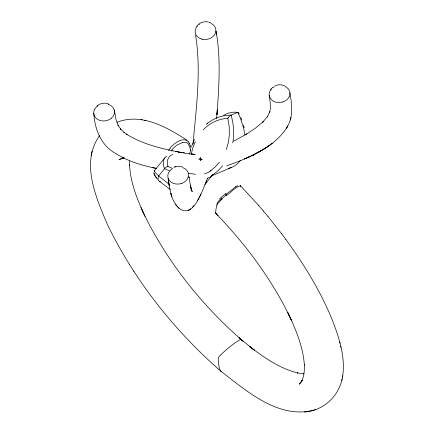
<?xml version="1.0" encoding="UTF-8"?>
<svg xmlns="http://www.w3.org/2000/svg" width="434" height="434" viewBox="0 0 434 434"><rect width="100%" height="100%" fill="white"/><g stroke="black" fill="none" stroke-linecap="round" stroke-linejoin="round"><path stroke-width="0.65" d="M129.647 161.057L129.565 165.153L129.56 164.589C130.26 181.841 136.743 198.235 143.8 213.772L141.072 207.778L145.07 216.447M216.962 114.543L217.326 109.824L216.631 118.585M216.951 114.63C218.964 87.104 220.96 59.192 216.181 31.828L216.626 34.839L216.072 31.118M193.011 144.121C196.211 108.001 201.392 71.301 195.582 35.181M342.534 377.097C345.762 357.274 339.03 337.468 331.988 319.196C320.227 290.666 303.909 264.235 285.789 239.34M99.701 135.473C80.165 162.43 96.174 197.801 107.437 224.584C134.556 280.375 173.86 330.079 220.461 370.891L220.705 371.086A6.065 2.848 -49.6 0 0 221.34 371.32L221.535 371.336M232.77 142.949C234.409 133.721 233.714 124.129 231.072 115.156C222.631 115.07 214.19 117.956 207.609 123.256M189.658 154.01L190.672 149.383M191.204 154.189L192.918 147.495L195.278 141.679M307.663 411.611C324.529 409.37 338.601 395.64 342.111 379.121M91.216 155.377L92.073 151.195M252.984 155.128L265.282 148.271L252.984 155.128C266.552 148.395 280.006 139.455 287.709 126.034C293.482 115.867 291.87 103.655 289.863 92.681A10.731 8.778 -8.8 0 0 289.456 90.945L288.61 89.35A9.559 7.823 -8.8 0 0 288.257 88.894L287.08 87.749A10.937 8.946 -8.8 0 0 285.127 86.54M341.835 380.477L342.806 375.757M216.642 205.13L216.772 204.609M290.232 119.985L290.937 117.267M217.011 203.752L217.228 203.101M191.519 146.578L194.519 139.428M226.32 149.573L228.425 142.119L229.347 134.822L229.185 126.495L227.823 118.357L228.414 117.489M178.58 207.81C194.144 220.895 203.117 187.125 207.62 178.461M205.629 183.772L206.774 180.772M217.298 202.911L219.615 199.862M94.514 109.628L94.14 110.567A10.964 8.973 -8.8 0 0 93.793 113.486M289.169 96.793L289.538 95.854A10.964 8.973 -8.8 0 0 289.885 92.936L289.869 92.713M199.651 196.765L201.007 194.193M197.633 200.258L199.049 197.844M213.072 174.251L204.891 184.472M270.328 90.484L270.566 90.115M240.306 160.542L237.843 163.472L233.942 166.368L211.38 176.02M219.392 162.218L215.014 167.155L210.121 171.099M166.922 156.066C162.446 158.475 162.576 164.562 164.578 168.604L169.287 170.801M222.647 165.81L217.418 171.365L211.515 175.634M169.537 184.618L164.383 180.533A52.585 2.257 39.1 0 1 158.627 175.916A52.585 2.257 39.1 0 1 156.311 173.66L154.141 170.985L164.817 157.862M171.967 149.486L176.741 145.157L182.546 142.558M212.432 175.2L210.105 177.137L207.078 178.32M170.095 147.875C173.991 143.529 183.213 136.14 188.454 141.842M196.727 26.23C199.298 22.66 204.034 21.027 208.287 21.944M270.762 89.295L273.122 86.979M192.338 207.343L193.922 205.542M210.995 170.394L208.624 172.287L205.249 173.589M271.505 88.981L271.114 89.404A9.629 7.877 -8.8 0 0 270.632 90.022M203.242 129.912C209.546 123.088 218.524 118.775 227.823 118.357M154.141 170.985L154.77 171.094M220.152 201.013C216.68 203.682 215.823 208.244 215.725 212.362M301.896 381.486L299.297 384.236L302.156 380.189L303.474 376.289L304.299 371.01L304.353 364.468L304.375 365.027C303.041 346.5 295.711 329.043 287.737 312.491L291.398 320.167L288.881 314.834M221.72 199.591L222.246 199.13M111.31 118.232L112.563 117.017A9.629 7.877 -8.8 0 0 113.111 116.307L113.355 115.938A10.682 8.74 -8.8 0 0 114.25 110.041L113.958 109.053M221.15 198.484L221.622 198.078M226.25 195.718C230.877 192.522 235.092 187.293 240.387 185.643L258.87 205.705M225.317 194.942L235.038 187.282M206.21 124.314L207.902 122.93M96.863 106.026C100.042 103.325 104.74 102.234 108.641 103.959M271.548 143.833L272.161 143.383L264.686 148.634L268.83 145.873L268.223 146.28M235.315 187.076L237.181 185.866L237.837 185.888M121.449 158.345L118.992 159.745L123.994 157.77M172.331 168.69L171.349 169.385A10.937 8.946 -8.8 0 0 168.305 173.345L167.801 175.417L167.958 177.495A10.937 8.946 -8.8 0 0 170.388 181.537L171.734 182.546A9.559 7.823 -8.8 0 0 172.276 182.85L174.18 183.598A10.731 8.778 -8.8 0 0 176.269 183.989L176.573 184.016A10.964 8.973 -8.8 0 0 180.105 183.81L181.249 183.533M223.559 115.303L227.899 113.247L232.673 112.281A52.585 33.89 67.1 0 1 237.723 112.346L238.689 112.607L239.08 114.061M233.541 141.251L246.881 133.894L246.344 134.231L255.393 128.193L263.27 121.601L262.673 122.182L267.756 116.269L267.236 117.039L269.872 111.706L269.606 112.666L270.387 108.657L270.187 102.272L269.21 95.371M274.5 86.16L277.451 85.037L279.8 84.755L282.127 84.983L285.073 86.019M248.791 157.113L249.29 156.896L244.483 159.018L253.51 154.878L240.501 160.694L226.694 165.88M231.072 115.156L237.718 112.346A52.585 33.89 67.1 0 1 240.745 119.155L243.588 127.992L244.966 135.077M172.83 154.482C167.898 156.012 166.048 161.936 167.991 166.45L172.336 168.305M173.828 167.242L178.222 166.255L182.801 167.025M117.017 122.279C141.462 112.585 166.9 127.249 187.043 140.22M231.772 167.394L228.295 168.419M167.291 166.618L167.991 166.45M315.914 409.495C279.968 420.682 246.843 391.153 220.461 370.891L219.127 367.251L218.302 360.99A38.778 18.223 -49.6 0 1 218.275 359.406L218.546 357.583A2.837 1.335 -49.6 0 1 218.92 356.781C225.262 350.14 232.667 344.043 240.55 339.366A2.74 1.286 -49.6 0 1 241.071 339.448L243.083 341.216C201.946 305.623 167.296 262.033 143.464 213.056M174.826 166.851L175.873 166.558M123.929 157.786L122.762 158.063L123.885 157.824M216.523 213.685L216.121 213.669M160.488 181.374L159.712 181.407L158.698 180.625A14.713 6.911 -49.6 0 1 158.041 179.199L158.302 176.41L164.578 168.604A4.08 1.915 -49.6 0 1 167.264 166.683M204.067 173.855L204.468 173.774M304.359 412.143L306.946 411.72M178.537 152.459L184.521 152.6M178.911 152.448L180.229 152.399M183.653 153.077L191.958 154.173M198.653 158.996L201.837 159.24M199.157 159.023L202.347 159.289M195.577 174.284L188.215 173.247M304.125 373.88L297.333 372.898L297.887 373.028C279.843 368.542 264.208 357.681 249.648 346.533L254.709 350.422L238.982 337.723L241.787 340.473M194.242 154.309L191.801 153.999L195.474 154.477M183.484 152.784L175.249 151.357L179.567 152.139M141.061 119.627L142.341 119.876M144.555 120.294L145.819 120.538M175.52 151.401C158.513 147.929 141.224 143.453 126.392 134.117L127.048 134.573L123.847 132.256L124.515 132.739L120.294 128.719L120.88 129.419L117.939 125.03L118.395 125.909L116.133 119.958L114.397 110.54M93.798 113.545L93.809 113.708C94.856 129.191 100.97 145.368 115.254 153.197C127.656 161.22 141.983 165.566 156.365 168.387M152.795 167.66L156.533 168.425M202.342 39.255L201.164 38.957M188.871 177.577L189.501 177.723M209.66 22.318L210.604 22.704M210.951 23.349L211.401 23.572A9.559 7.823 -8.8 0 1 211.944 23.875L213.295 24.884A10.937 8.946 -8.8 0 1 215.72 28.926L215.877 31.004L215.378 33.076A10.937 8.946 -8.8 0 1 212.329 37.031L210.826 38.035A9.629 7.877 -8.8 0 1 209.958 38.469L209.497 38.659A10.682 8.74 -8.8 0 1 202.352 39.228M122.279 157.26L122.925 157.575M216.045 213.626L215.779 213.034M159.349 181.244L170.356 189.539M218.096 215.606L215.948 213.528C245.139 243.691 270.626 277.798 289.212 315.518M168.24 179.356C169.933 189.392 170.98 200.964 179.025 208.233M268.017 216.49L281.536 233.622M177.696 206.953L175.385 204.045M258.767 205.591L263.471 211.054M240.387 185.643L240.577 186.251M263.405 210.978L268.049 216.528M157.455 179.215L155.144 176.058L153.81 172.694M281.465 233.525L285.892 239.481M156.555 178.108L154.596 175.043M191.02 189.674L192.251 191.757L190.417 185.546L191.188 188.942L190.922 187.759M133.645 271.017L133.84 271.315M129.234 264.143L129.462 264.496M189.078 143.025L189.257 143.394M240.865 117.543L241.836 120.072M190.103 145.347L191.014 147.761M269.726 97.368L269.395 96.386A10.682 8.74 -8.8 0 1 270.1 90.863M153.951 173.372L154.282 174.327M190.759 150.083L189.734 147.31A77.371 53.23 -45 0 0 188.915 145.39L188.649 144.864A29.555 20.311 -45.3 0 0 188.144 143.914L186.338 142.271L182.942 142.455A22.541 17.398 -63.2 0 0 182.546 142.602M243.496 125.204L244.185 127.791M339.746 342.149L339.99 343.158M340.733 346.202L340.988 347.238M190.683 186.707L188.909 176.481M169.157 184.96L169.287 185.779L168.126 178.613M93.809 113.708L93.815 113.735A10.731 8.778 -8.8 0 0 94.227 115.477L95.073 117.072A9.559 7.823 -8.8 0 0 95.426 117.527L96.603 118.672A10.937 8.946 -8.8 0 0 101.415 120.798L103.921 120.988L106.444 120.636A10.937 8.946 -8.8 0 0 111.31 118.232M200.622 160.672L200.432 158.339M200.551 159.815L200.589 160.244M200.394 157.835L200.437 158.432M200.372 157.613L200.405 158.019M228.452 117.5A4.08 1.915 -49.6 0 1 231.089 115.102M197.367 26.045A10.259 8.392 -8.8 0 0 195.88 28.384A10.161 8.311 -8.8 0 0 201.208 38.876M199.168 24.445A10.259 8.392 -8.8 0 1 199.521 24.212M208.993 22.693A10.731 8.778 -8.8 0 1 209.503 22.823M289.201 96.804A10.259 8.392 -8.8 0 1 282.344 102.05M282.333 102.039A10.161 8.311 -8.8 0 1 269.823 97.335M273.339 87.478A10.937 8.946 -8.8 0 1 273.859 87.158M181.26 183.56A10.259 8.392 -8.8 0 0 187.803 178.038A10.161 8.311 -8.8 0 0 182.882 167.681M94.482 109.618A10.259 8.392 -8.8 0 1 97.948 105.853M108.044 104.296A10.161 8.311 -8.8 0 1 113.86 109.086M171.37 151.075A24.993 19.356 -64 0 1 172.303 149.855M189.273 143.383A78.131 53.691 -45.3 0 1 190.125 145.336M188.475 141.826A32.631 22.329 -46.5 0 1 189.105 143.008M168.538 150.489A27.711 21.445 -63.8 0 1 170.323 148.124M235.516 186.799A22.541 1.839 -40.9 0 1 235.792 186.598M219.604 198.75A24.993 1.893 -40.5 0 1 226.087 193.211M220.103 199.814A12.092 2.224 -39.4 0 1 221.481 198.593M240.49 186.343A32.631 7.237 -51.9 0 1 240.496 186.495M221.177 199.325A27.711 2.137 -40.6 0 1 226.597 194.676M219.902 201.013A14.718 3.673 -39.3 0 1 221.541 199.515M215.731 213.067A34.188 10.693 -37 0 1 215.66 212.405M302.151 380.135L301.587 381.307L302.156 380.189M287.709 126.034L286.353 128.35L287.709 126.034M190.521 209.004L188.66 210.23L190.521 209.004M171.707 196.358L170.833 193.352L171.707 196.358"/></g></svg>
